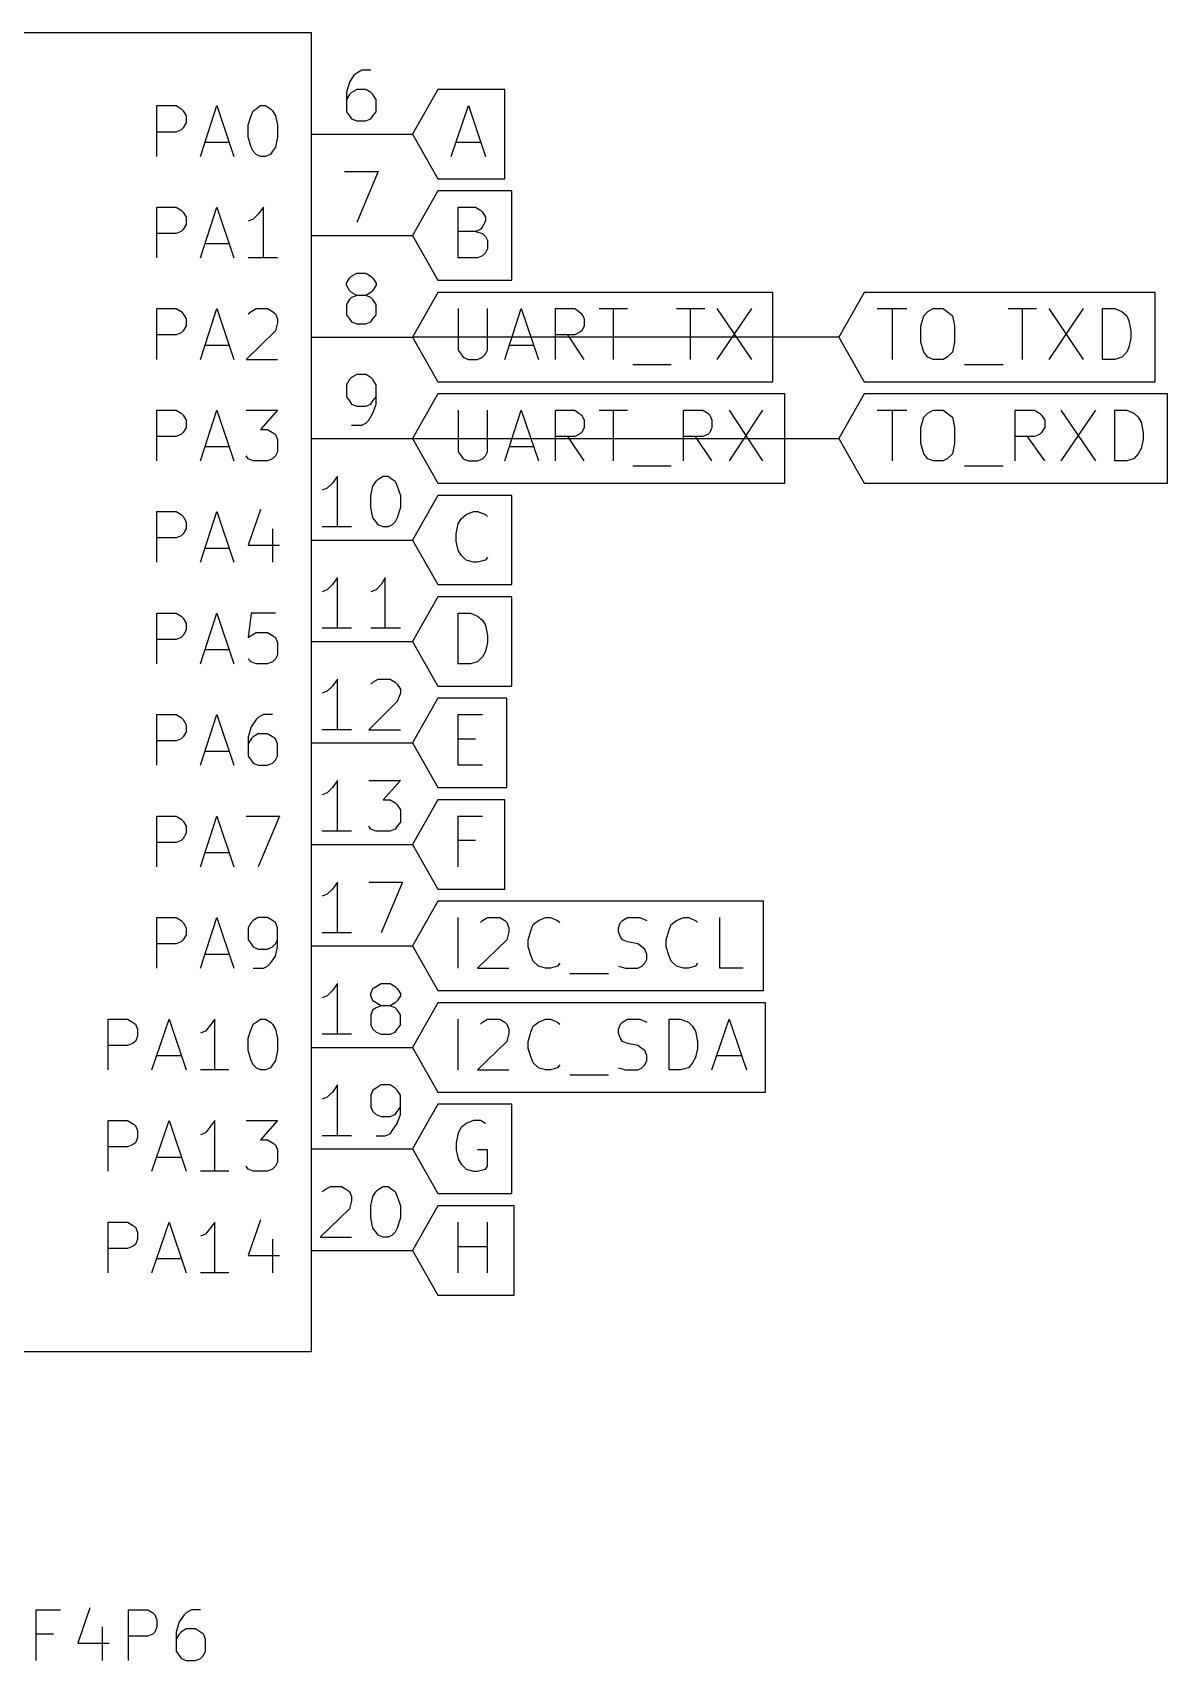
# Model space of a CAD drawing. Extents: x 0.4 to 11.3, y -7.9 to -0.4.
# Drawn here: x 4.675 to 5.794, y -5.444 to -3.84 of the extents above; entities that cross this region are included whole.
import ezdxf

# ---------------------------------------------------------------- set-up
doc = ezdxf.new("R2010")
doc.units = 0
doc.header["$MEASUREMENT"] = 0
for name, color, linetype in [('CYAN2', 4, 'CONTINUOUS'), ('GREEN2', 3, 'CONTINUOUS'), ('LYELLOW', 51, 'CONTINUOUS'), ('RED2', 1, 'CONTINUOUS')]:
    doc.layers.add(name, color=color, linetype=linetype)

msp = doc.modelspace()

# ---------------------------------------------------------------- linework, layer by layer
at = {"layer": 'CYAN2', "linetype": 'CONTINUOUS'}
for p, q in [((4.798, -3.962), (4.798, -3.912)), ((4.798, -3.912), (4.817, -3.912)), ((4.817, -3.912), (4.822, -3.915)), ((4.841, -3.962), (4.857, -3.912)), ((4.857, -3.912), (4.874, -3.962)), ((4.896, -3.915), (4.9, -3.912)), ((4.9, -3.912), (4.905, -3.912)), ((4.905, -3.912), (4.91, -3.915)), ((4.822, -3.915), (4.824, -3.917)), ((4.824, -3.917), (4.827, -3.922)), ((4.827, -3.929), (4.824, -3.934)), ((4.827, -3.922), (4.827, -3.929)), ((4.888, -3.931), (4.891, -3.922)), ((4.891, -3.922), (4.893, -3.917)), ((4.893, -3.917), (4.896, -3.915)), ((4.91, -3.915), (4.912, -3.917)), ((4.912, -3.917), (4.915, -3.922)), ((4.915, -3.922), (4.917, -3.931)), ((4.817, -3.938), (4.798, -3.938)), ((4.822, -3.936), (4.817, -3.938)), ((4.824, -3.934), (4.822, -3.936)), ((4.888, -3.943), (4.888, -3.931)), ((4.891, -3.953), (4.888, -3.943)), ((4.917, -3.943), (4.915, -3.953)), ((4.917, -3.931), (4.917, -3.943)), ((4.846, -3.948), (4.869, -3.948)), ((4.893, -3.957), (4.891, -3.953)), ((4.896, -3.96), (4.893, -3.957)), ((4.9, -3.962), (4.896, -3.96)), ((4.91, -3.96), (4.905, -3.962)), ((4.912, -3.957), (4.91, -3.96)), ((4.915, -3.953), (4.912, -3.957)), ((4.905, -3.962), (4.9, -3.962)), ((4.798, -4.062), (4.798, -4.012)), ((4.798, -4.012), (4.817, -4.012)), ((4.817, -4.012), (4.822, -4.015)), ((4.822, -4.015), (4.824, -4.017)), ((4.824, -4.017), (4.827, -4.022)), ((4.827, -4.022), (4.827, -4.029)), ((4.841, -4.062), (4.857, -4.012)), ((4.857, -4.012), (4.874, -4.062)), ((4.893, -4.024), (4.888, -4.026)), ((4.898, -4.019), (4.893, -4.024)), ((4.903, -4.012), (4.898, -4.019)), ((4.903, -4.062), (4.903, -4.012)), ((4.817, -4.038), (4.798, -4.038)), ((4.822, -4.036), (4.817, -4.038)), ((4.824, -4.034), (4.822, -4.036)), ((4.827, -4.029), (4.824, -4.034)), ((4.846, -4.048), (4.869, -4.048)), ((4.917, -4.062), (4.888, -4.062)), ((4.798, -4.162), (4.798, -4.112)), ((4.798, -4.112), (4.817, -4.112)), ((4.817, -4.112), (4.822, -4.115)), ((4.822, -4.115), (4.824, -4.117)), ((4.824, -4.117), (4.827, -4.122)), ((4.827, -4.122), (4.827, -4.129)), ((4.841, -4.162), (4.857, -4.112)), ((4.857, -4.112), (4.874, -4.162)), ((4.888, -4.117), (4.891, -4.115)), ((4.891, -4.115), (4.896, -4.112)), ((4.896, -4.112), (4.907, -4.112)), ((4.907, -4.112), (4.912, -4.115)), ((4.912, -4.115), (4.915, -4.117)), ((4.915, -4.117), (4.917, -4.122)), ((4.917, -4.122), (4.917, -4.126)), ((4.817, -4.138), (4.798, -4.138)), ((4.822, -4.136), (4.817, -4.138)), ((4.824, -4.134), (4.822, -4.136)), ((4.827, -4.129), (4.824, -4.134)), ((4.915, -4.134), (4.886, -4.162)), ((4.917, -4.126), (4.915, -4.134)), ((4.846, -4.148), (4.869, -4.148)), ((4.886, -4.162), (4.917, -4.162)), ((4.798, -4.262), (4.798, -4.212)), ((4.798, -4.212), (4.817, -4.212)), ((4.817, -4.212), (4.822, -4.215)), ((4.822, -4.215), (4.824, -4.217)), ((4.824, -4.217), (4.827, -4.222)), ((4.841, -4.262), (4.857, -4.212)), ((4.857, -4.212), (4.874, -4.262)), ((4.886, -4.212), (4.917, -4.212)), ((4.917, -4.212), (4.9, -4.231)), ((4.824, -4.234), (4.822, -4.236)), ((4.827, -4.229), (4.824, -4.234)), ((4.827, -4.222), (4.827, -4.229)), ((4.9, -4.231), (4.907, -4.231)), ((4.907, -4.231), (4.912, -4.234)), ((4.912, -4.234), (4.915, -4.236)), ((4.817, -4.238), (4.798, -4.238)), ((4.822, -4.236), (4.817, -4.238)), ((4.846, -4.248), (4.869, -4.248)), ((4.915, -4.236), (4.917, -4.241)), ((4.917, -4.241), (4.917, -4.253)), ((4.888, -4.26), (4.886, -4.257)), ((4.893, -4.262), (4.888, -4.26)), ((4.907, -4.262), (4.893, -4.262)), ((4.912, -4.26), (4.907, -4.262)), ((4.915, -4.257), (4.912, -4.26)), ((4.917, -4.253), (4.915, -4.257)), ((4.798, -4.362), (4.798, -4.312)), ((4.798, -4.312), (4.817, -4.312)), ((4.817, -4.312), (4.822, -4.315)), ((4.841, -4.362), (4.857, -4.312)), ((4.857, -4.312), (4.874, -4.362)), ((4.9, -4.31), (4.888, -4.345)), ((4.822, -4.315), (4.824, -4.317)), ((4.824, -4.317), (4.827, -4.322)), ((4.827, -4.329), (4.824, -4.334)), ((4.827, -4.322), (4.827, -4.329)), ((4.912, -4.329), (4.912, -4.362)), ((4.817, -4.338), (4.798, -4.338)), ((4.822, -4.336), (4.817, -4.338)), ((4.824, -4.334), (4.822, -4.336)), ((4.888, -4.345), (4.919, -4.345)), ((4.846, -4.348), (4.869, -4.348)), ((4.798, -4.462), (4.798, -4.412)), ((4.798, -4.412), (4.817, -4.412)), ((4.817, -4.412), (4.822, -4.415)), ((4.822, -4.415), (4.824, -4.417)), ((4.824, -4.417), (4.827, -4.422)), ((4.827, -4.422), (4.827, -4.429)), ((4.841, -4.462), (4.857, -4.412)), ((4.857, -4.412), (4.874, -4.462)), ((4.891, -4.412), (4.888, -4.436)), ((4.915, -4.412), (4.891, -4.412)), ((4.817, -4.438), (4.798, -4.438)), ((4.822, -4.436), (4.817, -4.438)), ((4.824, -4.434), (4.822, -4.436)), ((4.827, -4.429), (4.824, -4.434)), ((4.888, -4.436), (4.891, -4.434)), ((4.891, -4.434), (4.896, -4.431)), ((4.896, -4.431), (4.907, -4.431)), ((4.907, -4.431), (4.912, -4.434)), ((4.912, -4.434), (4.915, -4.436)), ((4.915, -4.436), (4.917, -4.441)), ((4.917, -4.441), (4.917, -4.453)), ((4.846, -4.448), (4.869, -4.448)), ((4.891, -4.46), (4.888, -4.457)), ((4.915, -4.457), (4.912, -4.46)), ((4.917, -4.453), (4.915, -4.457)), ((4.896, -4.462), (4.891, -4.46)), ((4.907, -4.462), (4.896, -4.462)), ((4.912, -4.46), (4.907, -4.462)), ((4.798, -4.562), (4.798, -4.512)), ((4.798, -4.512), (4.817, -4.512)), ((4.817, -4.512), (4.822, -4.515)), ((4.822, -4.515), (4.824, -4.517)), ((4.824, -4.517), (4.827, -4.522)), ((4.827, -4.522), (4.827, -4.529)), ((4.841, -4.562), (4.857, -4.512)), ((4.857, -4.512), (4.874, -4.562)), ((4.896, -4.517), (4.891, -4.524)), ((4.898, -4.515), (4.896, -4.517)), ((4.903, -4.512), (4.898, -4.515)), ((4.912, -4.512), (4.903, -4.512)), ((4.817, -4.538), (4.798, -4.538)), ((4.822, -4.536), (4.817, -4.538)), ((4.824, -4.534), (4.822, -4.536)), ((4.827, -4.529), (4.824, -4.534)), ((4.891, -4.524), (4.888, -4.534)), ((4.888, -4.534), (4.888, -4.553)), ((4.891, -4.536), (4.888, -4.541)), ((4.893, -4.534), (4.891, -4.536)), ((4.898, -4.531), (4.893, -4.534)), ((4.907, -4.531), (4.898, -4.531)), ((4.912, -4.534), (4.907, -4.531)), ((4.915, -4.536), (4.912, -4.534)), ((4.917, -4.541), (4.915, -4.536)), ((4.846, -4.548), (4.869, -4.548)), ((4.888, -4.553), (4.891, -4.557)), ((4.915, -4.557), (4.917, -4.553)), ((4.917, -4.553), (4.917, -4.541)), ((4.891, -4.557), (4.893, -4.56)), ((4.893, -4.56), (4.898, -4.562)), ((4.898, -4.562), (4.907, -4.562)), ((4.907, -4.562), (4.912, -4.56)), ((4.912, -4.56), (4.915, -4.557)), ((4.798, -4.662), (4.798, -4.612)), ((4.798, -4.612), (4.817, -4.612)), ((4.817, -4.612), (4.822, -4.615)), ((4.822, -4.615), (4.824, -4.617)), ((4.824, -4.617), (4.827, -4.622)), ((4.841, -4.662), (4.857, -4.612)), ((4.857, -4.612), (4.874, -4.662)), ((4.886, -4.612), (4.919, -4.612)), ((4.919, -4.612), (4.898, -4.662)), ((4.824, -4.634), (4.822, -4.636)), ((4.827, -4.629), (4.824, -4.634)), ((4.827, -4.622), (4.827, -4.629)), ((4.817, -4.638), (4.798, -4.638)), ((4.822, -4.636), (4.817, -4.638)), ((4.846, -4.648), (4.869, -4.648)), ((4.798, -4.762), (4.798, -4.712)), ((4.798, -4.712), (4.817, -4.712)), ((4.817, -4.712), (4.822, -4.715)), ((4.822, -4.715), (4.824, -4.717)), ((4.841, -4.762), (4.857, -4.712)), ((4.857, -4.712), (4.874, -4.762)), ((4.893, -4.715), (4.891, -4.717)), ((4.898, -4.712), (4.893, -4.715)), ((4.907, -4.712), (4.898, -4.712)), ((4.912, -4.715), (4.907, -4.712)), ((4.915, -4.717), (4.912, -4.715)), ((4.824, -4.717), (4.827, -4.722)), ((4.827, -4.729), (4.824, -4.734)), ((4.827, -4.722), (4.827, -4.729)), ((4.891, -4.717), (4.888, -4.722)), ((4.888, -4.722), (4.888, -4.734)), ((4.917, -4.722), (4.915, -4.717)), ((4.917, -4.741), (4.917, -4.722)), ((4.817, -4.738), (4.798, -4.738)), ((4.822, -4.736), (4.817, -4.738)), ((4.824, -4.734), (4.822, -4.736)), ((4.888, -4.734), (4.891, -4.738)), ((4.891, -4.738), (4.893, -4.741)), ((4.893, -4.741), (4.898, -4.743)), ((4.898, -4.743), (4.907, -4.743)), ((4.907, -4.743), (4.912, -4.741)), ((4.912, -4.741), (4.915, -4.738)), ((4.915, -4.738), (4.917, -4.734)), ((4.915, -4.75), (4.917, -4.741)), ((4.846, -4.748), (4.869, -4.748)), ((4.893, -4.762), (4.903, -4.762)), ((4.903, -4.762), (4.907, -4.76)), ((4.907, -4.76), (4.91, -4.757)), ((4.91, -4.757), (4.915, -4.75)), ((4.75, -4.862), (4.75, -4.812)), ((4.75, -4.812), (4.769, -4.812)), ((4.769, -4.812), (4.774, -4.815)), ((4.793, -4.862), (4.81, -4.812)), ((4.81, -4.812), (4.827, -4.862)), ((4.855, -4.812), (4.85, -4.819)), ((4.855, -4.862), (4.855, -4.812)), ((4.896, -4.815), (4.9, -4.812)), ((4.9, -4.812), (4.905, -4.812)), ((4.905, -4.812), (4.91, -4.815)), ((4.774, -4.815), (4.777, -4.817)), ((4.777, -4.817), (4.779, -4.822)), ((4.779, -4.822), (4.779, -4.829)), ((4.846, -4.824), (4.841, -4.826)), ((4.85, -4.819), (4.846, -4.824)), ((4.888, -4.831), (4.891, -4.822)), ((4.891, -4.822), (4.893, -4.817)), ((4.893, -4.817), (4.896, -4.815)), ((4.91, -4.815), (4.912, -4.817)), ((4.912, -4.817), (4.915, -4.822)), ((4.915, -4.822), (4.917, -4.831)), ((4.769, -4.838), (4.75, -4.838)), ((4.774, -4.836), (4.769, -4.838)), ((4.777, -4.834), (4.774, -4.836)), ((4.779, -4.829), (4.777, -4.834)), ((4.888, -4.843), (4.888, -4.831)), ((4.891, -4.853), (4.888, -4.843)), ((4.917, -4.843), (4.915, -4.853)), ((4.917, -4.831), (4.917, -4.843)), ((4.798, -4.848), (4.822, -4.848)), ((4.893, -4.857), (4.891, -4.853)), ((4.896, -4.86), (4.893, -4.857)), ((4.9, -4.862), (4.896, -4.86)), ((4.91, -4.86), (4.905, -4.862)), ((4.912, -4.857), (4.91, -4.86)), ((4.915, -4.853), (4.912, -4.857)), ((4.869, -4.862), (4.841, -4.862)), ((4.905, -4.862), (4.9, -4.862)), ((4.75, -4.962), (4.75, -4.912)), ((4.75, -4.912), (4.769, -4.912)), ((4.769, -4.912), (4.774, -4.915)), ((4.774, -4.915), (4.777, -4.917)), ((4.777, -4.917), (4.779, -4.922)), ((4.779, -4.922), (4.779, -4.929)), ((4.793, -4.962), (4.81, -4.912)), ((4.81, -4.912), (4.827, -4.962)), ((4.846, -4.924), (4.841, -4.926)), ((4.85, -4.919), (4.846, -4.924)), ((4.855, -4.912), (4.85, -4.919)), ((4.855, -4.962), (4.855, -4.912)), ((4.886, -4.912), (4.917, -4.912)), ((4.917, -4.912), (4.9, -4.931)), ((4.769, -4.938), (4.75, -4.938)), ((4.774, -4.936), (4.769, -4.938)), ((4.777, -4.934), (4.774, -4.936)), ((4.779, -4.929), (4.777, -4.934)), ((4.9, -4.931), (4.907, -4.931)), ((4.907, -4.931), (4.912, -4.934)), ((4.912, -4.934), (4.915, -4.936)), ((4.915, -4.936), (4.917, -4.941)), ((4.798, -4.948), (4.822, -4.948)), ((4.917, -4.953), (4.915, -4.957)), ((4.917, -4.941), (4.917, -4.953)), ((4.869, -4.962), (4.841, -4.962)), ((4.888, -4.96), (4.886, -4.957)), ((4.893, -4.962), (4.888, -4.96)), ((4.907, -4.962), (4.893, -4.962)), ((4.912, -4.96), (4.907, -4.962)), ((4.915, -4.957), (4.912, -4.96)), ((4.75, -5.062), (4.75, -5.012)), ((4.75, -5.012), (4.769, -5.012)), ((4.769, -5.012), (4.774, -5.015)), ((4.774, -5.015), (4.777, -5.017)), ((4.777, -5.017), (4.779, -5.022)), ((4.793, -5.062), (4.81, -5.012)), ((4.81, -5.012), (4.827, -5.062)), ((4.85, -5.019), (4.846, -5.024)), ((4.855, -5.012), (4.85, -5.019)), ((4.855, -5.062), (4.855, -5.012)), ((4.9, -5.01), (4.888, -5.045)), ((4.774, -5.036), (4.769, -5.038)), ((4.777, -5.034), (4.774, -5.036)), ((4.779, -5.029), (4.777, -5.034)), ((4.779, -5.022), (4.779, -5.029)), ((4.846, -5.024), (4.841, -5.026)), ((4.912, -5.029), (4.912, -5.062)), ((4.769, -5.038), (4.75, -5.038)), ((4.798, -5.048), (4.822, -5.048)), ((4.888, -5.045), (4.919, -5.045)), ((4.869, -5.062), (4.841, -5.062)), ((4.679, -5.444), (4.679, -5.394)), ((4.679, -5.394), (4.703, -5.394)), ((4.732, -5.392), (4.72, -5.427)), ((4.77, -5.444), (4.77, -5.394)), ((4.77, -5.394), (4.789, -5.394)), ((4.789, -5.394), (4.794, -5.397)), ((4.794, -5.397), (4.796, -5.399)), ((4.796, -5.399), (4.798, -5.404)), ((4.798, -5.404), (4.798, -5.411)), ((4.825, -5.399), (4.82, -5.406)), ((4.827, -5.397), (4.825, -5.399)), ((4.832, -5.394), (4.827, -5.397)), ((4.841, -5.394), (4.832, -5.394)), ((4.696, -5.418), (4.679, -5.418)), ((4.744, -5.411), (4.744, -5.444)), ((4.789, -5.42), (4.77, -5.42)), ((4.794, -5.418), (4.789, -5.42)), ((4.796, -5.416), (4.794, -5.418)), ((4.798, -5.411), (4.796, -5.416)), ((4.82, -5.406), (4.817, -5.416)), ((4.817, -5.416), (4.817, -5.435)), ((4.82, -5.418), (4.817, -5.423)), ((4.822, -5.416), (4.82, -5.418)), ((4.827, -5.413), (4.822, -5.416)), ((4.836, -5.413), (4.827, -5.413)), ((4.841, -5.416), (4.836, -5.413)), ((4.844, -5.418), (4.841, -5.416)), ((4.846, -5.423), (4.844, -5.418)), ((4.72, -5.427), (4.751, -5.427)), ((4.817, -5.435), (4.82, -5.439)), ((4.844, -5.439), (4.846, -5.435)), ((4.846, -5.435), (4.846, -5.423)), ((4.82, -5.439), (4.822, -5.442)), ((4.822, -5.442), (4.827, -5.444)), ((4.827, -5.444), (4.836, -5.444)), ((4.836, -5.444), (4.841, -5.442)), ((4.841, -5.442), (4.844, -5.439))]:
    msp.add_line(p, q, dxfattribs=at)
at = {"layer": 'GREEN2', "linetype": 'CONTINUOUS'}
for p, q in [((5.47, -4.14), (5.05, -4.14)), ((5.05, -4.24), (5.47, -4.24))]:
    msp.add_line(p, q, dxfattribs=at)
at = {"layer": 'LYELLOW', "linetype": 'CONTINUOUS'}
for p, q in [((4.15, -3.84), (4.95, -3.84)), ((4.95, -3.84), (4.95, -5.14)), ((4.95, -5.14), (4.15, -5.14))]:
    msp.add_line(p, q, dxfattribs=at)
at = {"layer": 'RED2', "linetype": 'CONTINUOUS'}
for p, q in [((4.15, -3.84), (4.95, -3.84)), ((4.15, -3.84), (4.95, -3.84)), ((4.95, -3.84), (4.95, -5.14)), ((4.95, -3.84), (4.95, -5.14)), ((4.995, -3.88), (4.992, -3.882)), ((5, -3.877), (4.995, -3.88)), ((5.009, -3.877), (5, -3.877)), ((4.988, -3.889), (4.985, -3.899)), ((4.992, -3.882), (4.988, -3.889)), ((4.995, -3.896), (4.99, -3.899)), ((5.004, -3.896), (4.995, -3.896)), ((5.009, -3.899), (5.004, -3.896)), ((5.075, -3.896), (5.05, -3.94)), ((5.141, -3.896), (5.075, -3.896)), ((5.141, -3.94), (5.141, -3.896)), ((4.985, -3.899), (4.985, -3.918)), ((4.988, -3.901), (4.985, -3.906)), ((4.99, -3.899), (4.988, -3.901)), ((5.011, -3.901), (5.009, -3.899)), ((5.014, -3.906), (5.011, -3.901)), ((5.014, -3.918), (5.014, -3.906)), ((5.088, -3.962), (5.105, -3.912)), ((5.105, -3.912), (5.122, -3.962)), ((4.985, -3.918), (4.988, -3.922)), ((4.988, -3.922), (4.99, -3.925)), ((4.99, -3.925), (4.995, -3.927)), ((4.995, -3.927), (5.004, -3.927)), ((5.004, -3.927), (5.009, -3.925)), ((5.009, -3.925), (5.011, -3.922)), ((5.011, -3.922), (5.014, -3.918)), ((4.95, -3.94), (5.05, -3.94)), ((5.05, -3.94), (5.075, -3.984)), ((5.141, -3.984), (5.141, -3.94)), ((5.093, -3.948), (5.117, -3.948)), ((4.983, -3.977), (5.016, -3.977)), ((5.016, -3.977), (4.995, -4.027)), ((5.075, -3.984), (5.141, -3.984)), ((5.075, -3.996), (5.05, -4.04)), ((5.148, -3.996), (5.075, -3.996)), ((5.148, -4.04), (5.148, -3.996)), ((5.095, -4.062), (5.095, -4.012)), ((5.095, -4.012), (5.112, -4.012)), ((5.112, -4.012), (5.117, -4.015)), ((5.117, -4.015), (5.119, -4.017)), ((5.119, -4.017), (5.122, -4.022)), ((5.122, -4.026), (5.119, -4.031)), ((5.122, -4.022), (5.122, -4.026)), ((4.95, -4.04), (5.05, -4.04)), ((5.05, -4.04), (5.075, -4.084)), ((5.112, -4.036), (5.095, -4.036)), ((5.117, -4.034), (5.112, -4.036)), ((5.112, -4.036), (5.119, -4.038)), ((5.119, -4.031), (5.117, -4.034)), ((5.119, -4.038), (5.122, -4.041)), ((5.122, -4.041), (5.124, -4.045)), ((5.148, -4.084), (5.148, -4.04)), ((5.122, -4.057), (5.119, -4.06)), ((5.124, -4.053), (5.122, -4.057)), ((5.124, -4.045), (5.124, -4.053)), ((5.114, -4.062), (5.095, -4.062)), ((5.119, -4.06), (5.114, -4.062)), ((4.985, -4.087), (4.988, -4.082)), ((4.985, -4.089), (4.985, -4.087)), ((4.988, -4.094), (4.985, -4.089)), ((4.988, -4.082), (4.99, -4.08)), ((4.99, -4.08), (4.995, -4.077)), ((4.995, -4.077), (5.004, -4.077)), ((5.004, -4.077), (5.009, -4.08)), ((5.009, -4.08), (5.011, -4.082)), ((5.011, -4.082), (5.014, -4.087)), ((5.014, -4.089), (5.011, -4.094)), ((5.014, -4.087), (5.014, -4.089)), ((5.075, -4.084), (5.148, -4.084)), ((4.988, -4.103), (4.985, -4.108)), ((4.99, -4.096), (4.988, -4.094)), ((4.99, -4.101), (4.988, -4.103)), ((4.995, -4.099), (4.99, -4.096)), ((4.995, -4.099), (4.99, -4.101)), ((5.004, -4.099), (4.995, -4.099)), ((5.009, -4.096), (5.004, -4.099)), ((5.009, -4.101), (5.004, -4.099)), ((5.011, -4.094), (5.009, -4.096)), ((5.011, -4.103), (5.009, -4.101)), ((5.014, -4.108), (5.011, -4.103)), ((5.075, -4.096), (5.05, -4.14)), ((5.405, -4.096), (5.075, -4.096)), ((5.405, -4.14), (5.405, -4.096)), ((5.495, -4.096), (5.47, -4.14)), ((5.782, -4.096), (5.495, -4.096)), ((5.782, -4.14), (5.782, -4.096)), ((4.985, -4.108), (4.985, -4.118)), ((4.985, -4.118), (4.988, -4.122)), ((4.988, -4.122), (4.99, -4.125)), ((5.009, -4.125), (5.011, -4.122)), ((5.011, -4.122), (5.014, -4.118)), ((5.014, -4.118), (5.014, -4.108)), ((5.095, -4.112), (5.095, -4.153)), ((5.124, -4.153), (5.124, -4.112)), ((5.141, -4.162), (5.157, -4.112)), ((5.157, -4.112), (5.174, -4.162)), ((5.191, -4.162), (5.191, -4.112)), ((5.191, -4.112), (5.21, -4.112)), ((5.21, -4.112), (5.214, -4.115)), ((5.214, -4.115), (5.217, -4.117)), ((5.217, -4.117), (5.219, -4.122)), ((5.219, -4.122), (5.219, -4.129)), ((5.234, -4.112), (5.262, -4.112)), ((5.248, -4.162), (5.248, -4.112)), ((5.31, -4.112), (5.338, -4.112)), ((5.324, -4.162), (5.324, -4.112)), ((5.35, -4.112), (5.384, -4.162)), ((5.384, -4.112), (5.35, -4.162)), ((5.508, -4.112), (5.537, -4.112)), ((5.523, -4.162), (5.523, -4.112)), ((5.551, -4.129), (5.554, -4.119)), ((5.554, -4.119), (5.558, -4.115)), ((5.558, -4.115), (5.563, -4.112)), ((5.563, -4.112), (5.573, -4.112)), ((5.573, -4.112), (5.577, -4.115)), ((5.577, -4.115), (5.582, -4.119)), ((5.582, -4.119), (5.584, -4.129)), ((5.637, -4.112), (5.665, -4.112)), ((5.651, -4.162), (5.651, -4.112)), ((5.677, -4.112), (5.711, -4.162)), ((5.711, -4.112), (5.677, -4.162)), ((5.73, -4.162), (5.73, -4.112)), ((5.73, -4.112), (5.742, -4.112)), ((5.742, -4.112), (5.749, -4.115)), ((5.749, -4.115), (5.754, -4.119)), ((5.754, -4.119), (5.756, -4.124)), ((4.99, -4.125), (4.995, -4.127)), ((4.995, -4.127), (5.004, -4.127)), ((5.004, -4.127), (5.009, -4.125)), ((5.21, -4.138), (5.191, -4.138)), ((5.219, -4.162), (5.203, -4.138)), ((5.214, -4.136), (5.21, -4.138)), ((5.217, -4.134), (5.214, -4.136)), ((5.219, -4.129), (5.217, -4.134)), ((5.551, -4.145), (5.551, -4.129)), ((5.584, -4.129), (5.584, -4.145)), ((5.756, -4.124), (5.758, -4.134)), ((5.758, -4.134), (5.758, -4.141)), ((4.95, -4.14), (5.05, -4.14)), ((5.05, -4.14), (5.075, -4.184)), ((5.095, -4.153), (5.098, -4.157)), ((5.122, -4.157), (5.124, -4.153)), ((5.145, -4.148), (5.169, -4.148)), ((5.405, -4.184), (5.405, -4.14)), ((5.47, -4.14), (5.495, -4.184)), ((5.554, -4.155), (5.551, -4.145)), ((5.584, -4.145), (5.582, -4.155)), ((5.756, -4.15), (5.754, -4.155)), ((5.758, -4.141), (5.756, -4.15)), ((5.782, -4.184), (5.782, -4.14)), ((5.098, -4.157), (5.1, -4.16)), ((5.1, -4.16), (5.105, -4.162)), ((5.105, -4.162), (5.114, -4.162)), ((5.114, -4.162), (5.119, -4.16)), ((5.119, -4.16), (5.122, -4.157)), ((5.267, -4.167), (5.305, -4.167)), ((5.558, -4.16), (5.554, -4.155)), ((5.563, -4.162), (5.558, -4.16)), ((5.573, -4.162), (5.563, -4.162)), ((5.577, -4.16), (5.573, -4.162)), ((5.582, -4.155), (5.577, -4.16)), ((5.594, -4.167), (5.632, -4.167)), ((5.742, -4.162), (5.73, -4.162)), ((5.749, -4.16), (5.742, -4.162)), ((5.754, -4.155), (5.749, -4.16)), ((4.988, -4.182), (4.985, -4.187)), ((4.99, -4.18), (4.988, -4.182)), ((4.995, -4.177), (4.99, -4.18)), ((5.004, -4.177), (4.995, -4.177)), ((5.009, -4.18), (5.004, -4.177)), ((5.011, -4.182), (5.009, -4.18)), ((5.014, -4.187), (5.011, -4.182)), ((5.075, -4.184), (5.405, -4.184)), ((5.495, -4.184), (5.782, -4.184)), ((4.985, -4.187), (4.985, -4.199)), ((4.985, -4.199), (4.988, -4.203)), ((5.011, -4.203), (5.014, -4.199)), ((5.014, -4.206), (5.014, -4.187)), ((5.075, -4.196), (5.05, -4.24)), ((5.417, -4.196), (5.075, -4.196)), ((5.417, -4.24), (5.417, -4.196)), ((5.495, -4.196), (5.47, -4.24)), ((5.794, -4.196), (5.495, -4.196)), ((5.794, -4.24), (5.794, -4.196)), ((4.988, -4.203), (4.99, -4.206)), ((4.99, -4.206), (4.995, -4.208)), ((4.995, -4.208), (5.004, -4.208)), ((5.004, -4.208), (5.009, -4.206)), ((5.007, -4.222), (5.011, -4.215)), ((5.009, -4.206), (5.011, -4.203)), ((5.011, -4.215), (5.014, -4.206)), ((5.095, -4.212), (5.095, -4.253)), ((5.124, -4.253), (5.124, -4.212)), ((5.141, -4.262), (5.157, -4.212)), ((5.157, -4.212), (5.174, -4.262)), ((5.191, -4.262), (5.191, -4.212)), ((5.191, -4.212), (5.21, -4.212)), ((5.21, -4.212), (5.214, -4.215)), ((5.214, -4.215), (5.217, -4.217)), ((5.217, -4.217), (5.219, -4.222)), ((5.234, -4.212), (5.262, -4.212)), ((5.248, -4.262), (5.248, -4.212)), ((5.317, -4.262), (5.317, -4.212)), ((5.317, -4.212), (5.336, -4.212)), ((5.336, -4.212), (5.341, -4.215)), ((5.341, -4.215), (5.343, -4.217)), ((5.343, -4.217), (5.345, -4.222)), ((5.362, -4.212), (5.395, -4.262)), ((5.395, -4.212), (5.362, -4.262)), ((5.508, -4.212), (5.537, -4.212)), ((5.523, -4.262), (5.523, -4.212)), ((5.554, -4.219), (5.558, -4.215)), ((5.558, -4.215), (5.563, -4.212)), ((5.563, -4.212), (5.573, -4.212)), ((5.573, -4.212), (5.577, -4.215)), ((5.577, -4.215), (5.582, -4.219)), ((5.644, -4.262), (5.644, -4.212)), ((5.644, -4.212), (5.663, -4.212)), ((5.663, -4.212), (5.668, -4.215)), ((5.668, -4.215), (5.67, -4.217)), ((5.67, -4.217), (5.673, -4.222)), ((5.689, -4.212), (5.723, -4.262)), ((5.723, -4.212), (5.689, -4.262)), ((5.742, -4.262), (5.742, -4.212)), ((5.742, -4.212), (5.754, -4.212)), ((5.754, -4.212), (5.761, -4.215)), ((5.761, -4.215), (5.765, -4.219)), ((4.99, -4.227), (5, -4.227)), ((5, -4.227), (5.004, -4.225)), ((5.004, -4.225), (5.007, -4.222)), ((5.217, -4.234), (5.214, -4.236)), ((5.219, -4.229), (5.217, -4.234)), ((5.219, -4.222), (5.219, -4.229)), ((5.343, -4.234), (5.341, -4.236)), ((5.345, -4.229), (5.343, -4.234)), ((5.345, -4.222), (5.345, -4.229)), ((5.551, -4.229), (5.554, -4.219)), ((5.551, -4.245), (5.551, -4.229)), ((5.582, -4.219), (5.584, -4.229)), ((5.584, -4.229), (5.584, -4.245)), ((5.67, -4.234), (5.668, -4.236)), ((5.673, -4.229), (5.67, -4.234)), ((5.673, -4.222), (5.673, -4.229)), ((5.765, -4.219), (5.768, -4.224)), ((5.768, -4.224), (5.77, -4.234)), ((5.77, -4.234), (5.77, -4.241)), ((4.95, -4.24), (5.05, -4.24)), ((5.05, -4.24), (5.075, -4.284)), ((5.145, -4.248), (5.169, -4.248)), ((5.21, -4.238), (5.191, -4.238)), ((5.219, -4.262), (5.203, -4.238)), ((5.214, -4.236), (5.21, -4.238)), ((5.336, -4.238), (5.317, -4.238)), ((5.345, -4.262), (5.329, -4.238)), ((5.341, -4.236), (5.336, -4.238)), ((5.417, -4.284), (5.417, -4.24)), ((5.47, -4.24), (5.495, -4.284)), ((5.554, -4.255), (5.551, -4.245)), ((5.584, -4.245), (5.582, -4.255)), ((5.663, -4.238), (5.644, -4.238)), ((5.673, -4.262), (5.656, -4.238)), ((5.668, -4.236), (5.663, -4.238)), ((5.768, -4.25), (5.765, -4.255)), ((5.77, -4.241), (5.768, -4.25)), ((5.794, -4.284), (5.794, -4.24)), ((5.095, -4.253), (5.098, -4.257)), ((5.098, -4.257), (5.1, -4.26)), ((5.1, -4.26), (5.105, -4.262)), ((5.105, -4.262), (5.114, -4.262)), ((5.114, -4.262), (5.119, -4.26)), ((5.119, -4.26), (5.122, -4.257)), ((5.122, -4.257), (5.124, -4.253)), ((5.558, -4.26), (5.554, -4.255)), ((5.563, -4.262), (5.558, -4.26)), ((5.573, -4.262), (5.563, -4.262)), ((5.577, -4.26), (5.573, -4.262)), ((5.582, -4.255), (5.577, -4.26)), ((5.754, -4.262), (5.742, -4.262)), ((5.761, -4.26), (5.754, -4.262)), ((5.765, -4.255), (5.761, -4.26)), ((4.976, -4.277), (4.971, -4.284)), ((4.976, -4.327), (4.976, -4.277)), ((5.011, -4.287), (5.014, -4.282)), ((5.014, -4.282), (5.016, -4.28)), ((5.016, -4.28), (5.021, -4.277)), ((5.021, -4.277), (5.026, -4.277)), ((5.026, -4.277), (5.03, -4.28)), ((5.03, -4.28), (5.033, -4.282)), ((5.033, -4.282), (5.035, -4.287)), ((5.267, -4.267), (5.305, -4.267)), ((5.594, -4.267), (5.632, -4.267)), ((4.966, -4.289), (4.961, -4.291)), ((4.971, -4.284), (4.966, -4.289)), ((5.009, -4.296), (5.011, -4.287)), ((5.009, -4.308), (5.009, -4.296)), ((5.035, -4.287), (5.038, -4.296)), ((5.038, -4.296), (5.038, -4.308)), ((5.075, -4.296), (5.05, -4.34)), ((5.075, -4.284), (5.417, -4.284)), ((5.148, -4.296), (5.075, -4.296)), ((5.148, -4.34), (5.148, -4.296)), ((5.495, -4.284), (5.794, -4.284)), ((5.011, -4.318), (5.009, -4.308)), ((5.038, -4.308), (5.035, -4.318)), ((5.103, -4.315), (5.11, -4.312)), ((5.11, -4.312), (5.114, -4.312)), ((5.114, -4.312), (5.122, -4.315)), ((4.99, -4.327), (4.961, -4.327)), ((5.014, -4.322), (5.011, -4.318)), ((5.016, -4.325), (5.014, -4.322)), ((5.021, -4.327), (5.016, -4.325)), ((5.026, -4.327), (5.021, -4.327)), ((5.03, -4.325), (5.026, -4.327)), ((5.033, -4.322), (5.03, -4.325)), ((5.035, -4.318), (5.033, -4.322)), ((5.093, -4.334), (5.095, -4.324)), ((5.095, -4.324), (5.098, -4.319)), ((5.098, -4.319), (5.103, -4.315)), ((5.122, -4.315), (5.124, -4.317)), ((4.95, -4.34), (5.05, -4.34)), ((5.05, -4.34), (5.075, -4.384)), ((5.093, -4.341), (5.093, -4.334)), ((5.095, -4.35), (5.093, -4.341)), ((5.148, -4.384), (5.148, -4.34)), ((5.098, -4.355), (5.095, -4.35)), ((5.103, -4.36), (5.098, -4.355)), ((5.11, -4.362), (5.103, -4.36)), ((5.114, -4.362), (5.11, -4.362)), ((5.122, -4.36), (5.114, -4.362)), ((5.124, -4.357), (5.122, -4.36)), ((4.976, -4.377), (4.971, -4.384)), ((4.976, -4.427), (4.976, -4.377)), ((5.023, -4.377), (5.019, -4.384)), ((5.023, -4.427), (5.023, -4.377)), ((4.966, -4.389), (4.961, -4.391)), ((4.971, -4.384), (4.966, -4.389)), ((5.014, -4.389), (5.009, -4.391)), ((5.019, -4.384), (5.014, -4.389)), ((5.075, -4.384), (5.148, -4.384)), ((5.075, -4.396), (5.05, -4.44)), ((5.148, -4.396), (5.075, -4.396)), ((5.148, -4.44), (5.148, -4.396)), ((4.99, -4.427), (4.961, -4.427)), ((5.038, -4.427), (5.009, -4.427)), ((5.095, -4.462), (5.095, -4.412)), ((5.095, -4.412), (5.107, -4.412)), ((5.107, -4.412), (5.114, -4.415)), ((5.114, -4.415), (5.119, -4.419)), ((5.119, -4.419), (5.122, -4.424)), ((5.122, -4.424), (5.124, -4.434)), ((4.95, -4.44), (5.05, -4.44)), ((5.05, -4.44), (5.075, -4.484)), ((5.124, -4.441), (5.122, -4.45)), ((5.124, -4.434), (5.124, -4.441)), ((5.148, -4.484), (5.148, -4.44)), ((5.119, -4.455), (5.114, -4.46)), ((5.122, -4.45), (5.119, -4.455)), ((5.107, -4.462), (5.095, -4.462)), ((5.114, -4.46), (5.107, -4.462)), ((4.966, -4.489), (4.961, -4.491)), ((4.971, -4.484), (4.966, -4.489)), ((4.976, -4.477), (4.971, -4.484)), ((4.976, -4.527), (4.976, -4.477)), ((5.009, -4.482), (5.011, -4.48)), ((5.011, -4.48), (5.016, -4.477)), ((5.016, -4.477), (5.028, -4.477)), ((5.028, -4.477), (5.033, -4.48)), ((5.033, -4.48), (5.035, -4.482)), ((5.035, -4.482), (5.038, -4.487)), ((5.038, -4.491), (5.035, -4.499)), ((5.038, -4.487), (5.038, -4.491)), ((5.075, -4.484), (5.148, -4.484)), ((5.035, -4.499), (5.007, -4.527)), ((5.075, -4.496), (5.05, -4.54)), ((5.143, -4.496), (5.075, -4.496)), ((5.143, -4.54), (5.143, -4.496)), ((5.095, -4.562), (5.095, -4.512)), ((5.095, -4.512), (5.119, -4.512)), ((4.99, -4.527), (4.961, -4.527)), ((5.007, -4.527), (5.038, -4.527)), ((5.095, -4.536), (5.112, -4.536)), ((4.95, -4.54), (5.05, -4.54)), ((5.05, -4.54), (5.075, -4.584)), ((5.143, -4.584), (5.143, -4.54)), ((5.119, -4.562), (5.095, -4.562)), ((4.971, -4.584), (4.966, -4.589)), ((4.976, -4.577), (4.971, -4.584)), ((4.976, -4.627), (4.976, -4.577)), ((5.007, -4.577), (5.038, -4.577)), ((5.038, -4.577), (5.021, -4.596)), ((5.075, -4.584), (5.143, -4.584)), ((4.966, -4.589), (4.961, -4.591)), ((5.021, -4.596), (5.028, -4.596)), ((5.028, -4.596), (5.033, -4.599)), ((5.033, -4.599), (5.035, -4.601)), ((5.035, -4.601), (5.038, -4.606)), ((5.075, -4.596), (5.05, -4.64)), ((5.141, -4.596), (5.075, -4.596)), ((5.141, -4.64), (5.141, -4.596)), ((5.038, -4.618), (5.035, -4.622)), ((5.038, -4.606), (5.038, -4.618)), ((5.095, -4.662), (5.095, -4.612)), ((5.095, -4.612), (5.119, -4.612)), ((4.99, -4.627), (4.961, -4.627)), ((5.009, -4.625), (5.007, -4.622)), ((5.014, -4.627), (5.009, -4.625)), ((5.028, -4.627), (5.014, -4.627)), ((5.033, -4.625), (5.028, -4.627)), ((5.035, -4.622), (5.033, -4.625)), ((4.95, -4.64), (5.05, -4.64)), ((5.05, -4.64), (5.075, -4.684)), ((5.112, -4.636), (5.095, -4.636)), ((5.141, -4.684), (5.141, -4.64)), ((4.976, -4.677), (4.971, -4.684)), ((4.976, -4.727), (4.976, -4.677)), ((5.007, -4.677), (5.04, -4.677)), ((5.04, -4.677), (5.019, -4.727)), ((4.966, -4.689), (4.961, -4.691)), ((4.971, -4.684), (4.966, -4.689)), ((5.075, -4.696), (5.05, -4.74)), ((5.075, -4.684), (5.141, -4.684)), ((5.396, -4.696), (5.075, -4.696)), ((5.396, -4.74), (5.396, -4.696)), ((5.095, -4.762), (5.095, -4.712)), ((5.117, -4.717), (5.119, -4.715)), ((5.119, -4.715), (5.124, -4.712)), ((5.124, -4.712), (5.136, -4.712)), ((5.136, -4.712), (5.141, -4.715)), ((5.141, -4.715), (5.143, -4.717)), ((5.169, -4.719), (5.174, -4.715)), ((5.174, -4.715), (5.181, -4.712)), ((5.181, -4.712), (5.186, -4.712)), ((5.186, -4.712), (5.193, -4.715)), ((5.193, -4.715), (5.195, -4.717)), ((5.255, -4.717), (5.257, -4.715)), ((5.257, -4.715), (5.262, -4.712)), ((5.262, -4.712), (5.274, -4.712)), ((5.274, -4.712), (5.281, -4.715)), ((5.305, -4.719), (5.31, -4.715)), ((5.31, -4.715), (5.317, -4.712)), ((5.317, -4.712), (5.322, -4.712)), ((5.322, -4.712), (5.329, -4.715)), ((5.329, -4.715), (5.331, -4.717)), ((5.353, -4.762), (5.353, -4.712)), ((4.99, -4.727), (4.961, -4.727)), ((5.143, -4.717), (5.145, -4.722)), ((5.145, -4.726), (5.143, -4.734)), ((5.145, -4.722), (5.145, -4.726)), ((5.164, -4.734), (5.167, -4.724)), ((5.167, -4.724), (5.169, -4.719)), ((5.253, -4.722), (5.255, -4.717)), ((5.253, -4.726), (5.253, -4.722)), ((5.255, -4.731), (5.253, -4.726)), ((5.257, -4.734), (5.255, -4.731)), ((5.3, -4.734), (5.303, -4.724)), ((5.303, -4.724), (5.305, -4.719)), ((4.95, -4.74), (5.05, -4.74)), ((5.05, -4.74), (5.075, -4.784)), ((5.143, -4.734), (5.114, -4.762)), ((5.164, -4.741), (5.164, -4.734)), ((5.167, -4.75), (5.164, -4.741)), ((5.262, -4.736), (5.257, -4.734)), ((5.272, -4.738), (5.262, -4.736)), ((5.276, -4.741), (5.272, -4.738)), ((5.279, -4.743), (5.276, -4.741)), ((5.281, -4.748), (5.279, -4.743)), ((5.3, -4.741), (5.3, -4.734)), ((5.303, -4.75), (5.3, -4.741)), ((5.396, -4.784), (5.396, -4.74)), ((5.114, -4.762), (5.145, -4.762)), ((5.169, -4.755), (5.167, -4.75)), ((5.174, -4.76), (5.169, -4.755)), ((5.181, -4.762), (5.174, -4.76)), ((5.186, -4.762), (5.181, -4.762)), ((5.193, -4.76), (5.186, -4.762)), ((5.195, -4.757), (5.193, -4.76)), ((5.253, -4.76), (5.26, -4.762)), ((5.26, -4.762), (5.272, -4.762)), ((5.272, -4.762), (5.276, -4.76)), ((5.276, -4.76), (5.279, -4.757)), ((5.279, -4.757), (5.281, -4.753)), ((5.281, -4.753), (5.281, -4.748)), ((5.305, -4.755), (5.303, -4.75)), ((5.31, -4.76), (5.305, -4.755)), ((5.317, -4.762), (5.31, -4.76)), ((5.322, -4.762), (5.317, -4.762)), ((5.329, -4.76), (5.322, -4.762)), ((5.331, -4.757), (5.329, -4.76)), ((5.376, -4.762), (5.353, -4.762)), ((4.976, -4.777), (4.971, -4.784)), ((4.976, -4.827), (4.976, -4.777)), ((5.014, -4.78), (5.019, -4.777)), ((5.019, -4.777), (5.028, -4.777)), ((5.028, -4.777), (5.033, -4.78)), ((5.205, -4.767), (5.243, -4.767)), ((4.966, -4.789), (4.961, -4.791)), ((4.971, -4.784), (4.966, -4.789)), ((5.009, -4.787), (5.011, -4.782)), ((5.009, -4.789), (5.009, -4.787)), ((5.011, -4.794), (5.009, -4.789)), ((5.011, -4.782), (5.014, -4.78)), ((5.014, -4.796), (5.011, -4.794)), ((5.033, -4.78), (5.035, -4.782)), ((5.035, -4.794), (5.033, -4.796)), ((5.035, -4.782), (5.038, -4.787)), ((5.038, -4.789), (5.035, -4.794)), ((5.038, -4.787), (5.038, -4.789)), ((5.075, -4.784), (5.396, -4.784)), ((5.011, -4.803), (5.009, -4.808)), ((5.009, -4.808), (5.009, -4.818)), ((5.014, -4.801), (5.011, -4.803)), ((5.019, -4.799), (5.014, -4.796)), ((5.019, -4.799), (5.014, -4.801)), ((5.028, -4.799), (5.019, -4.799)), ((5.033, -4.796), (5.028, -4.799)), ((5.033, -4.801), (5.028, -4.799)), ((5.035, -4.803), (5.033, -4.801)), ((5.038, -4.808), (5.035, -4.803)), ((5.038, -4.818), (5.038, -4.808)), ((5.075, -4.796), (5.05, -4.84)), ((5.398, -4.796), (5.075, -4.796)), ((5.095, -4.862), (5.095, -4.812)), ((5.119, -4.815), (5.124, -4.812)), ((5.124, -4.812), (5.136, -4.812)), ((5.136, -4.812), (5.141, -4.815)), ((5.174, -4.815), (5.181, -4.812)), ((5.181, -4.812), (5.186, -4.812)), ((5.186, -4.812), (5.193, -4.815)), ((5.257, -4.815), (5.262, -4.812)), ((5.262, -4.812), (5.274, -4.812)), ((5.274, -4.812), (5.281, -4.815)), ((5.303, -4.862), (5.303, -4.812)), ((5.303, -4.812), (5.314, -4.812)), ((5.314, -4.812), (5.322, -4.815)), ((5.345, -4.862), (5.362, -4.812)), ((5.362, -4.812), (5.379, -4.862)), ((5.398, -4.84), (5.398, -4.796)), ((4.99, -4.827), (4.961, -4.827)), ((5.009, -4.818), (5.011, -4.822)), ((5.011, -4.822), (5.014, -4.825)), ((5.014, -4.825), (5.019, -4.827)), ((5.019, -4.827), (5.028, -4.827)), ((5.028, -4.827), (5.033, -4.825)), ((5.033, -4.825), (5.035, -4.822)), ((5.035, -4.822), (5.038, -4.818)), ((5.117, -4.817), (5.119, -4.815)), ((5.141, -4.815), (5.143, -4.817)), ((5.143, -4.817), (5.145, -4.822)), ((5.145, -4.826), (5.143, -4.834)), ((5.145, -4.822), (5.145, -4.826)), ((5.164, -4.834), (5.167, -4.824)), ((5.167, -4.824), (5.169, -4.819)), ((5.169, -4.819), (5.174, -4.815)), ((5.193, -4.815), (5.195, -4.817)), ((5.253, -4.822), (5.255, -4.817)), ((5.253, -4.826), (5.253, -4.822)), ((5.255, -4.831), (5.253, -4.826)), ((5.255, -4.817), (5.257, -4.815)), ((5.322, -4.815), (5.326, -4.819)), ((5.326, -4.819), (5.329, -4.824)), ((5.329, -4.824), (5.331, -4.834)), ((4.95, -4.84), (5.05, -4.84)), ((5.05, -4.84), (5.075, -4.884)), ((5.143, -4.834), (5.114, -4.862)), ((5.164, -4.841), (5.164, -4.834)), ((5.167, -4.85), (5.164, -4.841)), ((5.257, -4.834), (5.255, -4.831)), ((5.262, -4.836), (5.257, -4.834)), ((5.272, -4.838), (5.262, -4.836)), ((5.276, -4.841), (5.272, -4.838)), ((5.279, -4.843), (5.276, -4.841)), ((5.281, -4.848), (5.279, -4.843)), ((5.331, -4.841), (5.329, -4.85)), ((5.331, -4.834), (5.331, -4.841)), ((5.398, -4.884), (5.398, -4.84)), ((5.169, -4.855), (5.167, -4.85)), ((5.174, -4.86), (5.169, -4.855)), ((5.181, -4.862), (5.174, -4.86)), ((5.193, -4.86), (5.186, -4.862)), ((5.195, -4.857), (5.193, -4.86)), ((5.253, -4.86), (5.26, -4.862)), ((5.272, -4.862), (5.276, -4.86)), ((5.276, -4.86), (5.279, -4.857)), ((5.279, -4.857), (5.281, -4.853)), ((5.281, -4.853), (5.281, -4.848)), ((5.322, -4.86), (5.314, -4.862)), ((5.326, -4.855), (5.322, -4.86)), ((5.329, -4.85), (5.326, -4.855)), ((5.35, -4.848), (5.374, -4.848)), ((5.114, -4.862), (5.145, -4.862)), ((5.186, -4.862), (5.181, -4.862)), ((5.205, -4.867), (5.243, -4.867)), ((5.26, -4.862), (5.272, -4.862)), ((5.314, -4.862), (5.303, -4.862)), ((4.966, -4.889), (4.961, -4.891)), ((4.971, -4.884), (4.966, -4.889)), ((4.976, -4.877), (4.971, -4.884)), ((4.976, -4.927), (4.976, -4.877)), ((5.011, -4.882), (5.009, -4.887)), ((5.009, -4.887), (5.009, -4.899)), ((5.014, -4.88), (5.011, -4.882)), ((5.019, -4.877), (5.014, -4.88)), ((5.028, -4.877), (5.019, -4.877)), ((5.033, -4.88), (5.028, -4.877)), ((5.035, -4.882), (5.033, -4.88)), ((5.038, -4.887), (5.035, -4.882)), ((5.038, -4.906), (5.038, -4.887)), ((5.075, -4.884), (5.398, -4.884)), ((5.009, -4.899), (5.011, -4.903)), ((5.011, -4.903), (5.014, -4.906)), ((5.014, -4.906), (5.019, -4.908)), ((5.019, -4.908), (5.028, -4.908)), ((5.028, -4.908), (5.033, -4.906)), ((5.033, -4.906), (5.035, -4.903)), ((5.035, -4.903), (5.038, -4.899)), ((5.035, -4.915), (5.038, -4.906)), ((5.075, -4.896), (5.05, -4.94)), ((5.148, -4.896), (5.075, -4.896)), ((5.148, -4.94), (5.148, -4.896)), ((5.028, -4.925), (5.03, -4.922)), ((5.03, -4.922), (5.035, -4.915)), ((5.095, -4.924), (5.093, -4.934)), ((5.098, -4.919), (5.095, -4.924)), ((5.103, -4.915), (5.098, -4.919)), ((5.11, -4.912), (5.103, -4.915)), ((5.117, -4.912), (5.11, -4.912)), ((5.122, -4.915), (5.117, -4.912)), ((4.95, -4.94), (5.05, -4.94)), ((4.99, -4.927), (4.961, -4.927)), ((5.014, -4.927), (5.023, -4.927)), ((5.023, -4.927), (5.028, -4.925)), ((5.05, -4.94), (5.075, -4.984)), ((5.093, -4.934), (5.093, -4.941)), ((5.148, -4.984), (5.148, -4.94)), ((5.093, -4.941), (5.095, -4.95)), ((5.095, -4.95), (5.098, -4.955)), ((5.098, -4.955), (5.103, -4.96)), ((5.124, -4.941), (5.114, -4.941)), ((5.124, -4.957), (5.124, -4.941)), ((5.103, -4.96), (5.11, -4.962)), ((5.11, -4.962), (5.114, -4.962)), ((5.114, -4.962), (5.122, -4.96)), ((5.122, -4.96), (5.124, -4.957)), ((4.961, -4.982), (4.964, -4.98)), ((4.964, -4.98), (4.969, -4.977)), ((4.969, -4.977), (4.98, -4.977)), ((4.98, -4.977), (4.985, -4.98)), ((4.985, -4.98), (4.988, -4.982)), ((4.988, -4.982), (4.99, -4.987)), ((4.99, -4.987), (4.99, -4.991)), ((5.009, -4.996), (5.011, -4.987)), ((5.011, -4.987), (5.014, -4.982)), ((5.014, -4.982), (5.016, -4.98)), ((5.016, -4.98), (5.021, -4.977)), ((5.021, -4.977), (5.026, -4.977)), ((5.026, -4.977), (5.03, -4.98)), ((5.03, -4.98), (5.033, -4.982)), ((5.033, -4.982), (5.035, -4.987)), ((5.035, -4.987), (5.038, -4.996)), ((5.075, -4.984), (5.148, -4.984)), ((4.988, -4.999), (4.959, -5.027)), ((4.99, -4.991), (4.988, -4.999)), ((5.009, -5.008), (5.009, -4.996)), ((5.038, -4.996), (5.038, -5.008)), ((5.075, -4.996), (5.05, -5.04)), ((5.15, -4.996), (5.075, -4.996)), ((5.15, -5.04), (5.15, -4.996)), ((5.011, -5.018), (5.009, -5.008)), ((5.014, -5.022), (5.011, -5.018)), ((5.035, -5.018), (5.033, -5.022)), ((5.038, -5.008), (5.035, -5.018)), ((5.095, -5.062), (5.095, -5.012)), ((5.124, -5.062), (5.124, -5.012)), ((4.959, -5.027), (4.99, -5.027)), ((5.016, -5.025), (5.014, -5.022)), ((5.021, -5.027), (5.016, -5.025)), ((5.026, -5.027), (5.021, -5.027)), ((5.03, -5.025), (5.026, -5.027)), ((5.033, -5.022), (5.03, -5.025)), ((5.095, -5.036), (5.124, -5.036)), ((4.95, -5.04), (5.05, -5.04)), ((5.05, -5.04), (5.075, -5.084)), ((5.15, -5.084), (5.15, -5.04)), ((5.075, -5.084), (5.15, -5.084)), ((4.95, -5.14), (4.15, -5.14)), ((4.95, -5.14), (4.15, -5.14))]:
    msp.add_line(p, q, dxfattribs=at)

doc.saveas('drawing.dxf')
